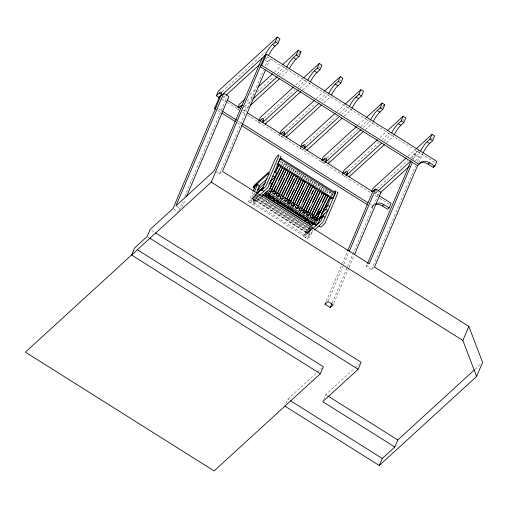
<?xml version="1.0" encoding="UTF-8"?>
<svg xmlns="http://www.w3.org/2000/svg" width="508" height="508" viewBox="0 0 508 508"><rect width="100%" height="100%" fill="white"/><g stroke="black" fill="none" stroke-linecap="round" stroke-linejoin="round"><path stroke-width="0.38" stroke-dasharray="2.54 1.91" d="M314.363 217.38C312.217 218.675 314.674 220.942 314.839 218.275M314.344 219.45L313.614 219.139M258.255 195.675A32.036 6.75 -57.8 0 0 254.292 200.095L252.324 198.857L253.797 196.66L308.839 231.292L308.654 231.972L307.372 233.477L252.33 198.844L253.797 196.66M307.372 233.477L308.839 231.292M254.127 196.748L255.613 194.64L310.655 229.273L310.407 230.029L309.169 231.381L254.127 196.748L255.613 194.64M309.169 231.381L310.655 229.273M256.603 194.113L255.816 194.913L310.858 229.546L311.169 228.727L271.564 203.803M178.841 210.395L182.556 201.644M184.721 196.539L225.984 99.339L227.457 97.987M181.788 207.696L185.204 199.657M216.243 172.015L219.519 174.073L263.563 70.326M265.424 65.938L267.284 61.557L270.231 58.858L266.687 67.208M252.87 191.7L248.99 200.844A2.375 0.502 -57.8 0 0 249.352 201.587L250.825 200.241L253.879 193.046M254.838 192.938L250.958 202.076A2.375 0.502 -57.8 0 0 251.314 202.825L258.775 196.005M255.841 194.285L252.794 201.473L250.825 200.241M254.292 200.095L252.921 203.314A2.375 0.502 -57.8 0 0 253.282 204.064L304.394 236.22L311.849 229.4M309.829 227.362A32.036 6.75 -57.8 0 0 305.397 232.251L304.032 235.477A2.375 0.502 -57.8 0 0 304.394 236.22L306.134 232.118L307.238 231.108L305.499 235.21L254.387 203.048L256.127 198.946L255.022 199.962L253.282 204.064L261.315 196.717M282.442 135.649L281.876 136.989L279.254 135.338L280.238 134.436M300.488 147.002L299.917 148.342L302.539 149.993L303.524 149.092M309.88 227.571L306 236.715A2.375 0.502 -57.8 0 0 306.356 237.458L313.817 230.638M311.188 228.2L307.835 236.112L309.797 237.35L312.852 230.156M311.842 228.81L307.962 237.954A2.375 0.502 -57.8 0 0 308.324 238.696L309.797 237.35M312.141 228.105L313.334 225.292M345.345 175.228L344.78 176.568L342.157 174.923L343.141 174.022M326.238 301.301L342.024 264.103M342.335 263.373L347.288 251.701M328.257 300.787L343.452 264.986M343.764 264.255L349.034 251.835M286.112 403.327L287.903 399.104L321.564 368.313M332.099 303.136L347.269 267.399M347.58 266.668L378.003 194.996A9.506 2 -57.8 0 0 378.803 192.615M333.807 303.352L348.698 268.288M349.009 267.551L353.968 255.861M374.491 267.037L371.538 269.735L366.3 266.433L367.227 264.243M411.886 159.029L414.058 153.918L417.011 151.219L413.468 159.569M371.538 269.735L415.582 165.983M417.443 161.601L419.303 157.213L414.058 153.918M418.706 162.871L422.25 154.515A9.506 2 -57.8 0 1 422.681 153.562M323.615 399.548L325.704 394.621L354.724 368.078M279.978 163.043L280.67 161.62M281.47 164.611L282.512 162.484M281.946 164.281L282.639 162.858M270.072 192.71L271.113 190.583M283.286 165.754L284.328 163.627M270.548 192.38L271.589 190.252M283.756 165.417L284.455 164.001M272.383 193.237L273.082 191.821M285.248 166.992L286.766 164.529L285.725 166.656M272.51 193.611L273.558 191.484M274.199 194.38L274.898 192.964M287.064 168.135L288.582 165.671L287.191 168.51M274.326 194.755L275.025 193.338M276.168 195.618L276.86 194.202M289.027 169.367L290.544 166.91L289.154 169.742M276.295 195.993L276.987 194.577M277.978 196.761L278.676 195.339M290.843 170.51L291.884 168.383M278.105 197.136L278.803 195.713M291.319 170.18L292.36 168.046M279.946 197.999L280.645 196.577M292.811 171.748L293.853 169.621M280.073 198.374L280.765 196.952M293.281 171.412L294.329 169.285M281.762 199.136L282.454 197.72M294.627 172.891L296.139 170.428M281.889 199.511L282.581 198.095M295.097 172.555L295.796 171.139M296.589 174.13L298.107 171.666L297.066 173.793M283.851 200.749L284.55 199.333M285.191 202.228L286.239 200.101M298.406 175.266L299.923 172.809L298.882 174.936M285.667 201.892L286.709 199.765M287.16 203.46L288.201 201.333M300.368 176.505L301.885 174.041L300.495 176.879M287.636 203.13L288.677 201.003M288.976 204.603L290.017 202.476M302.184 177.648L303.701 175.184L305.67 176.422L304.279 179.261M289.446 204.273L290.144 202.851M302.311 178.022L303.701 175.184M290.938 205.842L291.986 203.714M304.152 178.886L305.67 176.422M291.414 205.511L292.106 204.089M292.754 206.985L293.795 204.857M305.968 180.029L307.01 177.895M292.881 207.359L293.922 205.232M306.089 180.404L307.48 177.565M295.065 207.512L295.764 206.096M307.931 181.261L308.972 179.134M295.192 207.886L295.891 206.47M308.058 181.642L309.448 178.803M296.882 208.655L297.58 207.232M309.747 182.404L311.264 179.94L309.874 182.778M297.009 209.029L297.707 207.607M298.85 209.893L299.542 208.471M311.709 183.642L313.226 181.178L311.836 184.017M298.977 210.268L299.669 208.845M300.317 211.741L301.358 209.614M313.525 184.785L315.043 182.321L313.652 185.16M300.787 211.411L301.485 209.988M302.279 212.979L303.67 210.141M315.493 186.023L317.011 183.559L315.62 186.398M302.755 212.642L303.797 210.515M304.095 214.122L305.137 211.995M317.652 186.455L318.821 184.702L317.43 187.541M304.571 213.785L305.264 212.369M306.064 215.36L307.105 213.227M319.272 188.398L320.789 185.934L319.399 188.773M306.534 215.024L307.232 213.608M307.873 216.497L309.264 213.658M321.088 189.541L322.605 187.077L321.215 189.916M308 216.872L309.391 214.039M309.842 217.735L310.883 215.608M323.05 190.779L324.568 188.316L323.177 191.154M309.969 218.11L311.01 215.983M311.658 218.878L312.35 217.462M324.866 191.922L326.384 189.459L324.993 192.297M311.785 219.253L312.826 217.126M313.969 219.405L314.662 217.989M326.835 193.154L328.352 190.697L327.304 192.824M314.096 219.78L314.789 218.364M315.436 221.259L316.478 219.126M328.994 193.592L330.162 191.84L329.12 193.967M315.913 220.923L316.954 218.796M330.962 194.824L332.13 193.072L330.74 195.91M331.667 196.38L332.918 193.827M310.858 229.546L311.645 228.752M222.129 91.65L265.36 52.102M274.123 44.088L276.46 41.948M277.044 41.415L278.213 40.348M225.108 96.095L223.361 97.688L225.984 99.339M265.284 59.341L267.614 57.207M249.822 94.64L255.664 89.3M274.358 72.2L281.953 65.253M247.186 101.098L254.197 94.685M257.118 92.018L273.475 77.051M276.981 73.844L284.575 66.897M298.012 54.61L299.18 53.537M244.621 106.572L251.606 100.178M278.975 75.146L285.96 68.758A9.506 2 -57.8 0 1 286.385 67.805M248.984 106.623L244.329 110.884A9.506 2 -57.8 0 0 244.354 106.883M282.175 76.263L288.582 70.402A9.506 2 -57.8 0 1 289.008 69.45M295.91 84.855L302.92 78.442M259.271 121.247L258.286 122.142L260.909 123.793M264.065 118.034L295.027 89.713M297.948 87.039L305.543 80.093M318.98 67.805L320.148 66.732M299.942 88.341L306.927 81.947M302.558 89.992L309.55 83.598A9.506 2 -57.8 0 1 309.975 82.645M219.519 174.073L222.472 171.374M316.293 98.584L323.888 91.637M285.617 130.696L315.411 103.442M319.5 99.701L326.511 93.288M339.947 80.994L341.116 79.927M321.488 101.003L327.895 95.142A9.506 2 -57.8 0 1 328.32 94.19M324.11 102.654L330.517 96.793A9.506 2 -57.8 0 1 330.943 95.841M336.963 111.589L344.557 104.642M306.286 143.701L336.664 115.913M339.579 113.24L346.589 106.826M341.573 114.541L348.564 108.147A9.506 2 -57.8 0 1 348.99 107.194M268.288 184.252L270.027 182.664M344.195 116.186L351.18 109.798A9.506 2 -57.8 0 1 351.612 108.845M358.229 124.974L365.824 118.027M326.968 157.62L357.93 129.299M360.851 126.625L368.446 119.678M379.546 109.525L381.298 107.918M381.883 107.385L383.051 106.318M363.43 127.394L369.83 121.533A9.506 2 -57.8 0 1 370.262 120.58M365.468 129.572L372.453 123.184A9.506 2 -57.8 0 1 372.878 122.231M379.781 137.636L386.791 131.223M347.936 170.815L378.898 142.488M381.819 139.821L389.414 132.874M402.85 120.58L404.019 119.513M383.813 141.116L390.798 134.728A9.506 2 -57.8 0 1 391.23 133.775M386.436 142.767L393.421 136.373A9.506 2 -57.8 0 1 393.846 135.42M311.912 218.592L313.614 217.03M312.287 219.323L314.573 217.234M314.541 219.767L315.684 218.726M314.249 220.561L315.963 218.992M316.509 221.005L317.646 219.958M316.497 221.475L318.199 219.92M408.032 156.312L415.627 149.365M377.355 188.417L407.733 160.63M410.648 157.963L419.411 149.943M431.095 139.256L432.264 138.189M374.593 193.815L376.561 192.011A9.506 2 -57.8 0 1 377.603 191.205M377.711 191.218L375.38 193.351A9.506 2 -57.8 0 0 376.282 190.373M412.642 159.258L419.633 152.87A9.506 2 -57.8 0 1 420.059 151.917M379.165 193.929L378.003 194.996L374.726 192.938M415.265 160.909L422.25 154.515M372.929 206.032L374.402 204.686A9.538 7.398 47.5 0 0 373.272 206.134L371.799 207.48L369.792 206.216M366.3 266.433L369.252 263.735M355.302 367.551L359.366 363.83M474.993 369.348L480.847 363.995M266.954 56.794L435.356 162.763M265.316 60.319L267.284 61.557M242.735 109.88L246.088 111.989M221.945 99.079L226.644 102.032M227.311 102.457L239.389 110.052M242.741 112.16L246.761 114.694M247.434 115.119L370.853 192.773M374.872 195.307L378.898 197.841M379.571 198.26L388.957 204.172M237.319 108.947L239.935 110.598M321.189 161.728L323.812 163.373M218.631 108.826L221.253 110.471M238.677 121.437L241.364 123.127M370.656 204.483L373.272 206.134M217.881 110.63L221.228 112.738M237.293 122.841L240.633 124.949M285.769 163.9L291.135 167.278M297.847 171.501L303.219 174.879M309.931 179.108L333.426 193.891M280.549 161.246L333.623 194.647M275.438 193.116L284.163 198.603M284.836 199.028L295.573 205.784M298.26 207.474L318.395 220.148M270.929 190.297L280.994 196.634M286.366 200.012L293.751 204.661M298.45 207.613L304.489 211.417M308.515 213.951L315.227 218.173M270.885 190.576L318.008 220.231M270.593 190.538L318.249 220.529M269.119 190.411L317.449 220.821M269.475 191.059L317.805 221.469M268.935 190.862L317.265 221.278M268.567 191.148L270.58 192.418M275.946 195.796L316.897 221.558M256.8 194.513L270.897 203.384M255.365 195.389L310.407 230.029M254.375 195.993L309.416 230.632M253.613 197.339L308.654 231.972M252.514 198.164L307.556 232.797M255.022 199.962L306.134 232.118M305.397 232.251L307.365 233.489A32.036 6.75 -57.8 0 1 311.798 228.6M248.787 201.79L252.825 204.33M303.828 236.423L307.867 238.97M176.581 206.273L180.518 208.744M173.634 208.972L178.219 211.855M151.454 230.315L154.8 232.423M147.796 236.925L149.136 237.769M325.704 394.621L327.038 395.465M287.903 399.104L289.243 399.948M371.799 207.48A9.538 7.398 47.5 0 1 373.647 205.467M331.457 196.393A4.356 0.921 -57.8 0 1 333.019 193.573M252.324 198.857A32.036 6.75 -57.8 0 1 256.286 194.437M316.586 221.526A84.779 17.869 -57.8 0 1 317.837 220.605M350.069 173.412A9.506 2 -57.8 0 1 349.974 174.473M329.013 159.874A9.506 2 -57.8 0 1 328.822 161.976M307.829 147.301A9.506 2 -57.8 0 1 307.734 147.892M287.077 133.483A9.506 2 -57.8 0 1 286.887 135.592M266.198 120.631A9.506 2 -57.8 0 1 266.198 121.107M266.103 121.698A9.506 2 -57.8 0 1 265.919 122.396M223.984 96.006A9.506 2 -57.8 0 1 223.711 96.806"/><path stroke-width="0.76" d="M221.431 95.155L218.967 97.403L216.351 95.752L218.338 91.065L277.343 37.09L279.965 38.741L277.971 43.428L275.025 46.126A9.506 2 -57.8 0 0 268.535 55.251M218.967 97.403L219.539 96.063M215.875 109.366L214.535 108.522L219.266 97.39L266.465 54.21L436.836 161.417L434.842 166.103L433.368 167.45L428.123 164.154A9.538 7.398 47.5 0 0 419.373 163.639M186.442 196.736L228.93 96.641L223.691 93.339L175.927 205.861L214.281 170.777L262.039 58.261M237.884 107.607L239.306 104.261L245.148 98.914M137.274 249.663L323.304 366.725L320.319 373.755L214.116 470.91L25.4 352.158L211.258 182.143L264.992 55.562A9.506 2 -57.8 0 1 272.402 44.482L275.349 41.783L277.343 37.09M434.842 166.103L429.603 162.801A9.538 7.398 47.5 0 0 418.998 164.3L417.525 165.652L260.267 66.694L261.741 65.348L266.465 54.21M265.506 69.996L222.472 171.374L369.252 263.735L412.286 162.35M258.851 120.802L260.274 117.456L293.573 86.995M286.88 66.796A9.506 2 -57.8 0 1 293.37 57.677L296.323 54.978L298.31 50.286L300.933 51.937L298.939 56.623L295.993 59.322A9.506 2 -57.8 0 0 289.503 68.447M253.2 187.376L253.943 185.617L268.694 172.123L267.951 173.882L253.2 187.376L254.508 188.201M253.168 190.995L254.959 186.779L257.543 184.417L259.505 185.655L256.146 193.567M254.489 191.605L257.543 184.417M279.819 133.998L281.241 130.651L314.541 100.19M261.887 190.119L274.453 160.522A4.356 0.921 -57.8 0 1 277.844 155.448A4.356 0.921 -57.8 0 1 278.505 156.813L266.694 184.652A2.375 0.502 -57.8 0 1 264.839 187.42L261.887 190.119L263.855 191.357M307.848 79.991A9.506 2 -57.8 0 1 314.338 70.866L317.29 68.167L319.278 63.481L321.901 65.132L319.907 69.818L316.96 72.517A9.506 2 -57.8 0 0 310.471 81.642M270.027 182.664L271.99 183.902L270.624 187.122A2.375 0.502 -57.8 0 1 268.77 189.89L261.887 196.19M270.281 181.337L274.853 177.159L276.593 173.057L274.625 171.825M300.774 146.336L301.911 143.656L335.21 113.195M328.822 93.186A9.506 2 -57.8 0 1 335.305 84.061L338.258 81.363L340.246 76.676L342.868 78.327L340.874 83.014L337.928 85.712A9.506 2 -57.8 0 0 331.438 94.837M321.761 160.388L323.177 157.036L356.476 126.575M349.485 106.191A9.506 2 -57.8 0 1 355.975 97.066L358.921 94.367L360.915 89.681L363.531 91.332L361.544 96.018L358.591 98.717A9.506 2 -57.8 0 0 352.108 107.842M324.104 213.722L321.735 219.285A2.375 0.502 -57.8 0 1 319.881 222.053L312.42 228.873M321.964 212.979L325.958 209.321L330.848 197.841M342.729 173.584L344.145 170.231L377.444 139.77M370.757 119.577A9.506 2 -57.8 0 1 377.241 110.452L380.194 107.753L382.181 103.067L384.804 104.712L382.816 109.404L379.863 112.103A9.506 2 -57.8 0 0 373.374 121.222M391.725 132.766A9.506 2 -57.8 0 1 398.209 123.647L401.161 120.948L403.149 116.256L405.771 117.907L403.784 122.593L400.831 125.292A9.506 2 -57.8 0 0 394.348 134.417M371.558 191.726L372.98 188.373L406.279 157.912M324.999 304.216L327.946 301.517L333.191 304.819L330.238 307.518L324.999 304.216L325.615 302.755M347.599 250.971L372.758 191.7L375.71 189.001L380.949 192.297L354.59 254.4M349.345 251.104L375.71 189.001M330.238 307.518L331.788 303.867M375.336 204.686A9.538 7.398 47.5 0 1 382.397 205.981L387.642 209.283L389.115 207.931L391.103 203.244L379.311 195.821M367.538 263.512L410.959 161.227M420.554 150.908A9.506 2 -57.8 0 1 427.044 141.789L429.99 139.09L431.984 134.398L434.6 136.049L432.613 140.741L429.66 143.44A9.506 2 -57.8 0 0 423.177 152.559M433.368 167.45L433.934 166.11M474.409 369.881L397.783 439.979L394.799 447.008L322.72 401.657L358.121 369.272L361.105 362.242L155.473 232.842M284.918 406.14L379.273 465.512L382.257 458.483L394.799 447.008M379.273 465.512L476.631 376.46L462.877 340.474L468.846 326.409L374.491 267.037L417.525 165.652A9.538 7.398 47.5 0 1 418.04 164.878M476.631 376.46L482.6 362.395L468.846 326.409M278.124 162.839L280.473 158.052A4.356 0.921 -57.8 0 0 280.645 156.185M270.116 182.531L271.158 180.404M274.987 172.599L278.809 164.795M270.243 182.905L271.983 179.356M275.457 172.263L278.936 165.17M269.996 188.024L274.866 178.092M276.6 174.542L279.381 168.866M280.079 167.45L280.772 166.033M270.123 188.398L280.899 166.408M268.681 195.548L269.157 195.218L271.12 196.45L270.65 196.786L268.681 195.548L269.38 194.132M271.462 189.871L282.588 167.17M271.939 189.541L282.715 167.551M273.431 191.11L275.863 186.144M278.644 180.467L284.207 169.12M273.558 191.484L284.683 168.783M272.459 197.929L272.936 197.593L274.904 198.831L274.428 199.168L272.459 197.929L273.158 196.507M275.241 192.253L286.366 169.551M275.368 192.627L286.493 169.926M277.559 192.78L284.512 178.594M286.245 175.044L287.985 171.501M277.685 193.154L288.461 171.164M276.244 200.304L276.714 199.974L278.682 201.212L278.206 201.543L276.244 200.304L276.936 198.888M279.025 194.634L290.151 171.933M279.152 195.009L290.278 172.307M281.686 194.45L285.509 186.646M287.249 183.096L292.113 173.165M281.464 195.536L292.24 173.546M280.022 202.686L280.499 202.349L282.461 203.587L281.991 203.924L280.022 202.686L280.721 201.27M282.804 197.009L293.929 174.308M283.28 196.679L294.056 174.682M286.163 195.409L294.157 179.095M284.899 198.622L296.024 175.92M283.801 205.067L284.277 204.73L286.245 205.969L285.769 206.299L283.801 205.067L284.499 203.644M286.931 198.679L297.707 176.689M287.058 199.053L297.834 177.063M288.9 199.917L290.633 196.367M291.332 194.951L294.113 189.274M296.894 183.598L299.326 178.632M288.677 201.003L299.803 178.302M287.585 207.442L288.055 207.112L290.024 208.344L289.547 208.68L287.585 207.442L288.277 206.026M290.366 201.765L301.492 179.064M290.836 201.435L301.619 179.445M289.547 208.68L290.246 207.264M293.376 200.876L303.454 180.302M292.805 202.673L303.581 180.677M291.363 209.823L291.84 209.486L293.802 210.725L293.332 211.061L291.363 209.823L292.062 208.401M294.145 204.146L305.27 181.445M294.272 204.521L305.397 181.82M296.456 204.673L300.285 196.869M300.977 195.453L303.759 189.776M296.583 205.048L307.365 183.058M295.142 212.198L295.618 211.868L297.586 213.106L297.11 213.436L295.142 212.198L295.84 210.782M297.923 206.527L309.048 183.826M298.399 206.191L309.175 184.201M303.022 201.378L310.318 186.48M300.368 207.429L311.144 185.439M298.926 214.579L299.396 214.243L301.365 215.481L300.888 215.817L298.926 214.579L299.618 213.163M302.05 208.197L312.833 186.201M302.177 208.572L313.303 185.871M304.019 209.429L309.931 197.371M311.671 193.827L313.404 190.278M304.146 209.804L314.922 187.814M302.704 216.96L303.181 216.624L305.143 217.862L304.673 218.192L302.704 216.96L303.403 215.538M305.486 211.284L316.611 188.582M305.962 210.947L316.738 188.957M307.454 212.522L309.886 207.556M312.668 201.879L318.23 190.525M307.581 212.896L318.707 190.195M306.483 219.335L306.959 219.005L308.928 220.237L308.451 220.574L306.483 219.335L307.181 217.919M309.264 213.658L320.389 190.957M309.74 213.328L320.516 191.338M311.582 214.192L319.576 197.872M321.316 194.323L322.009 192.907M311.709 214.566L322.485 192.57M313.392 215.329L324.174 193.338M313.176 216.414L324.301 193.713M315.36 216.567L316.052 215.151M316.751 213.728L319.532 208.058M322.313 202.381L326.136 194.577M315.487 216.941L326.263 194.951M314.046 224.091L314.522 223.761L316.484 225L316.014 225.33L314.046 224.091L314.738 222.675M316.827 218.421L327.952 195.72M317.303 218.084L328.079 196.094M319.138 218.948L320.529 216.11M321.227 214.687L329.222 198.374M318.916 220.034L330.048 197.333M276.866 164.148L331.908 198.78L332.854 198.114L335.515 192.684A4.356 0.921 -57.8 0 0 334.283 191.91M216.351 95.752L219.297 93.059L221.92 94.704M226.27 95.028L260.045 64.135M214.535 108.522L216.014 107.175M258 87.16L272.606 73.8M282.537 64.713L298.31 50.286M238.303 108.052L240.265 106.248A9.506 2 -57.8 0 1 242.519 105.448M299.764 53.003L300.933 51.937M252.768 99.117L277.228 76.746M250.152 105.556L279.844 78.391M303.505 77.908L319.278 63.481M259.759 120.796L261.233 119.444L263.201 120.682M261.887 122.892L263.366 121.545M298.196 89.941L262.674 122.428A9.506 2 -57.8 0 0 261.233 119.444M300.812 91.586L265.297 124.079A9.506 2 -57.8 0 0 265.646 123.196M324.472 91.103L340.246 76.676M280.727 133.991L282.2 132.639L284.823 134.29M283.35 135.636L284.334 134.741M319.164 103.13L283.642 135.623A9.506 2 -57.8 0 0 282.2 132.639M321.78 104.781L286.264 137.274A9.506 2 -57.8 0 0 286.614 136.392M345.142 104.108L360.915 89.681M301.396 146.99L302.87 145.644L304.838 146.882M258.642 186.449L267.202 178.613M257.467 190.024L265.462 182.715M304.013 148.641L304.997 147.745M339.827 116.135L304.311 148.628A9.506 2 -57.8 0 0 302.87 145.644M257.15 193.351L263.43 187.604M341.865 118.32L306.934 150.279A9.506 2 -57.8 0 0 307.283 149.396M259.347 195.478L266.802 188.659A2.375 0.502 -57.8 0 0 268.656 185.884L280.473 158.052L335.515 192.684L323.698 220.523A2.375 0.502 -57.8 0 1 321.843 223.291L314.389 230.111M270.834 184.963L271.99 183.902M366.408 117.494L382.181 103.067M322.174 160.826L324.142 159.029L326.104 160.261M383.635 105.785L384.804 104.712M324.796 162.477L325.774 161.576M361.099 129.521L325.577 162.014A9.506 2 -57.8 0 0 324.142 159.029M363.722 131.172L328.2 163.659A9.506 2 -57.8 0 0 328.555 162.776M387.375 130.689L403.149 116.256M343.63 173.571L345.11 172.225L347.072 173.457M346.253 175.222L347.237 174.32M381.483 143.25L346.545 175.203A9.506 2 -57.8 0 0 345.11 172.225M384.689 144.367L349.167 176.854A9.506 2 -57.8 0 0 349.523 175.971M316.452 214.44L321.558 209.766M315.138 216.713L320.281 212.007M323.704 208.877L327.704 205.219L329.667 206.458M316.255 218.199L318.541 216.11M319.932 217.869L327.927 210.56L325.958 209.321M319.043 219.774L323.101 216.059L325.069 217.297M321.424 218.046L322.561 217.005M416.211 148.831L431.984 134.398M372.466 191.713L373.939 190.367A9.506 2 -57.8 0 1 376.282 189.903M378.289 190.684L410.896 160.858M380.327 192.869L409.442 166.237M382.397 205.981L383.87 204.635L389.115 207.931M428.123 164.154L429.603 162.801M281.184 159.239L281.14 158.89M275.349 41.783L277.971 43.428M296.323 54.978L298.939 56.623M317.29 68.167L319.907 69.818M338.258 81.363L340.874 83.014M358.921 94.367L361.544 96.018M380.194 107.753L382.816 109.404M401.161 120.948L403.784 122.593M429.99 139.09L432.613 140.741M272.402 44.482L275.025 46.126M293.37 57.677L295.993 59.322M314.338 70.866L316.96 72.517M335.305 84.061L337.928 85.712M355.975 97.066L358.591 98.717M377.241 110.452L379.863 112.103M398.209 123.647L400.831 125.292M427.044 141.789L429.66 143.44M261.741 65.348L418.998 164.3M240.265 106.248L241.579 107.074M227.324 100.184L240.729 108.617M247.428 112.833L372.758 191.7M221.926 110.896L236.671 120.174M242.03 123.546L368.033 202.832M221.901 113.157L235.28 121.577M241.306 125.368L367.786 204.953M280.003 159.01L335.045 193.643M277.812 163.474L332.854 198.114M272.885 175.927L274.853 177.159M267.951 173.882L269.259 174.708M269.996 188.309L319.78 219.64L318.04 223.742L266.929 191.579M269.862 188.354L271.882 189.624M273.895 190.894L275.234 191.738M277.92 193.427L279.26 194.272M281.273 195.536L283.293 196.806M285.305 198.069L286.645 198.914M288.658 200.184L290.671 201.447M292.691 202.717L294.704 203.987M296.716 205.251L298.056 206.096M300.742 207.785L302.082 208.629M304.768 210.318L306.114 211.163M307.454 212.007L309.467 213.277M311.48 214.541L313.493 215.811M315.512 217.081L317.525 218.345M268.459 193.739L269.799 194.583M265.824 192.589L316.935 224.752M318.897 225.99L320.859 227.228L323.812 224.53A2.375 0.502 -57.8 0 0 325.666 221.761L337.477 193.923A4.356 0.921 -57.8 0 0 337.299 192.183M299.961 215.03L301.308 215.875M303.994 217.564L305.333 218.408M264.363 193.224L314.039 224.479M264.668 193.967L313.665 224.796M264.922 195.218L266.262 196.063M267.608 196.907L270.288 198.603M272.974 200.292L274.32 201.136M277.006 202.825L278.346 203.67M304.527 220.142L305.867 220.986M308.553 222.675L309.893 223.52M262.915 194.488L311.918 225.323M262.541 194.824L311.544 225.66M211.258 182.143L462.877 340.474M149.809 238.189L358.121 369.272M320.319 373.755L131.604 255.01L134.588 247.974L147.13 236.506L150.114 229.47L172.98 208.559L220.739 96.037A9.506 2 -57.8 0 0 219.297 93.059M327.704 395.884L397.783 439.979M290.582 400.793L382.257 458.483M375.926 203.664A9.538 7.398 47.5 0 1 383.87 204.635M262.871 188.62A84.633 17.837 -57.8 0 0 258.108 192.672A32.036 6.75 -57.8 0 0 257.213 193.51M310.286 226.911A32.036 6.75 -57.8 0 1 311.182 226.066A84.779 17.869 -57.8 0 1 314.636 223.069M277.965 164.262L278.676 164.598L277.997 164.224M331.038 197.656L331.756 197.999L331.07 197.618M258.801 189.84L259.524 190.151L258.801 189.84M257.766 192.456L257.397 193.326L258.877 191.421L257.766 192.456M259.283 191.059L258.889 191.954L260.363 190.113L259.283 191.059M260.75 189.776L260.337 190.684L261.798 188.893L260.75 189.776M262.172 188.589L261.747 189.516L263.195 187.769L262.172 188.589M265.373 192.837L264.903 193.173L266.865 194.405L267.341 194.075L265.373 192.837M310.737 221.38L310.267 221.717L312.229 222.955L312.706 222.618L310.737 221.38"/></g></svg>
